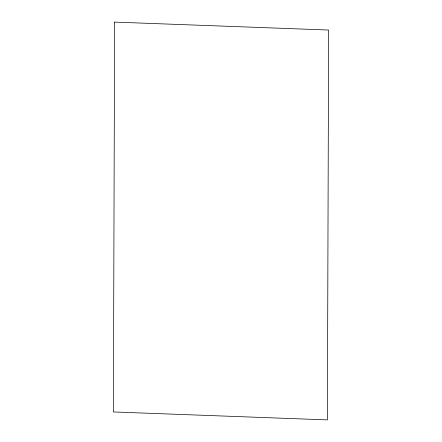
<?xml version="1.0" encoding="UTF-8"?>
<svg xmlns="http://www.w3.org/2000/svg" width="442" height="442" viewBox="0 0 442 442"><rect width="100%" height="100%" fill="white"/><g stroke="black" fill="none" stroke-linecap="round" stroke-linejoin="round"><path stroke-width="0.66" d="M114.616 22.1L113.373 411.955L327.384 419.9L328.627 30.045L114.616 22.1"/></g></svg>
